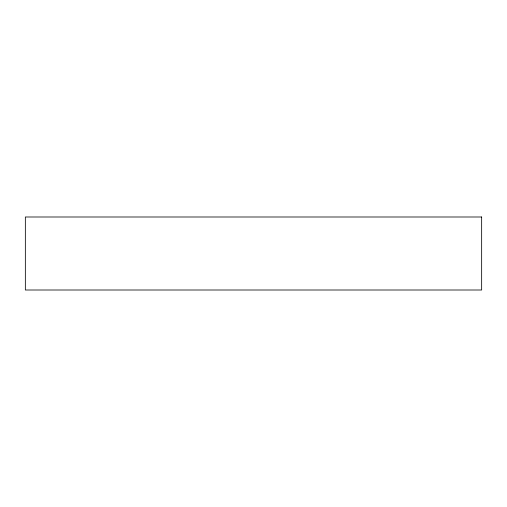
<?xml version="1.0" encoding="UTF-8"?>
<svg xmlns="http://www.w3.org/2000/svg" width="507" height="507" viewBox="0 0 507 507"><rect width="100%" height="100%" fill="white"/><g stroke="black" fill="none" stroke-linecap="round" stroke-linejoin="round"><path stroke-width="0.76" d="M481.65 216.996L25.35 216.996L25.35 290.004L481.65 290.004L481.65 216.996"/></g></svg>
